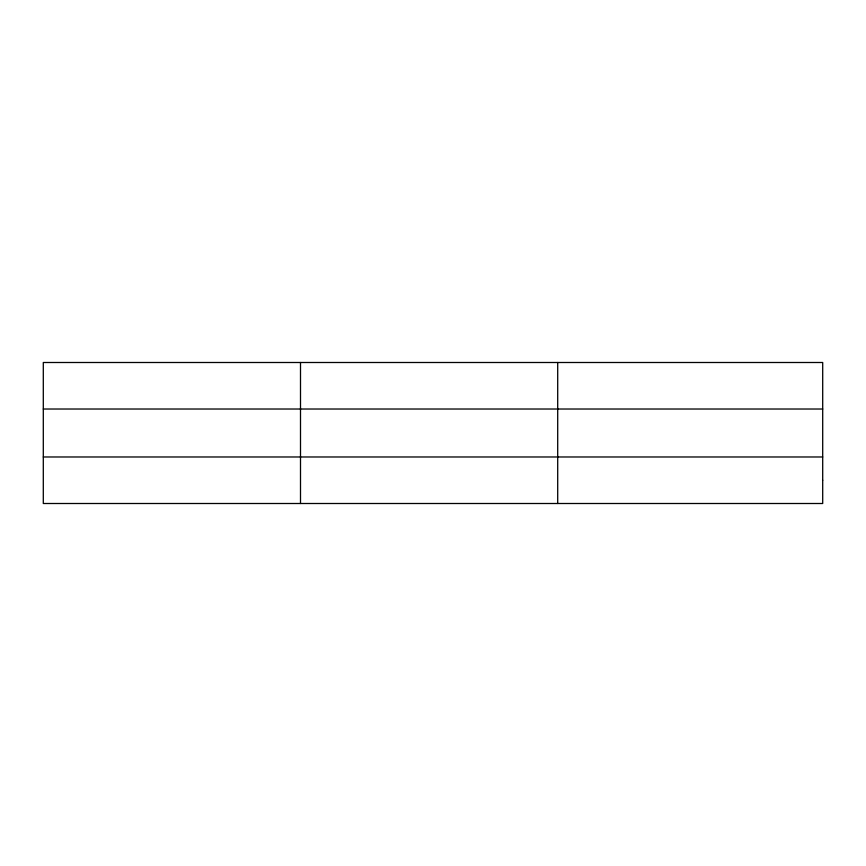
<?xml version="1.0" encoding="UTF-8"?>
<svg xmlns="http://www.w3.org/2000/svg" width="866" height="866" viewBox="0 0 866 866"><rect width="100%" height="100%" fill="white"/><g stroke="black" fill="none" stroke-linecap="round" stroke-linejoin="round"><path stroke-width="1.3" d="M300.502 503.503L300.502 362.497M557.704 503.503L557.704 362.497M43.3 409.023L822.7 409.023M43.3 456.977L822.7 456.977M822.7 480.24L822.7 503.503L43.3 503.503L43.3 362.497L822.7 362.497L822.7 480.24"/></g></svg>
